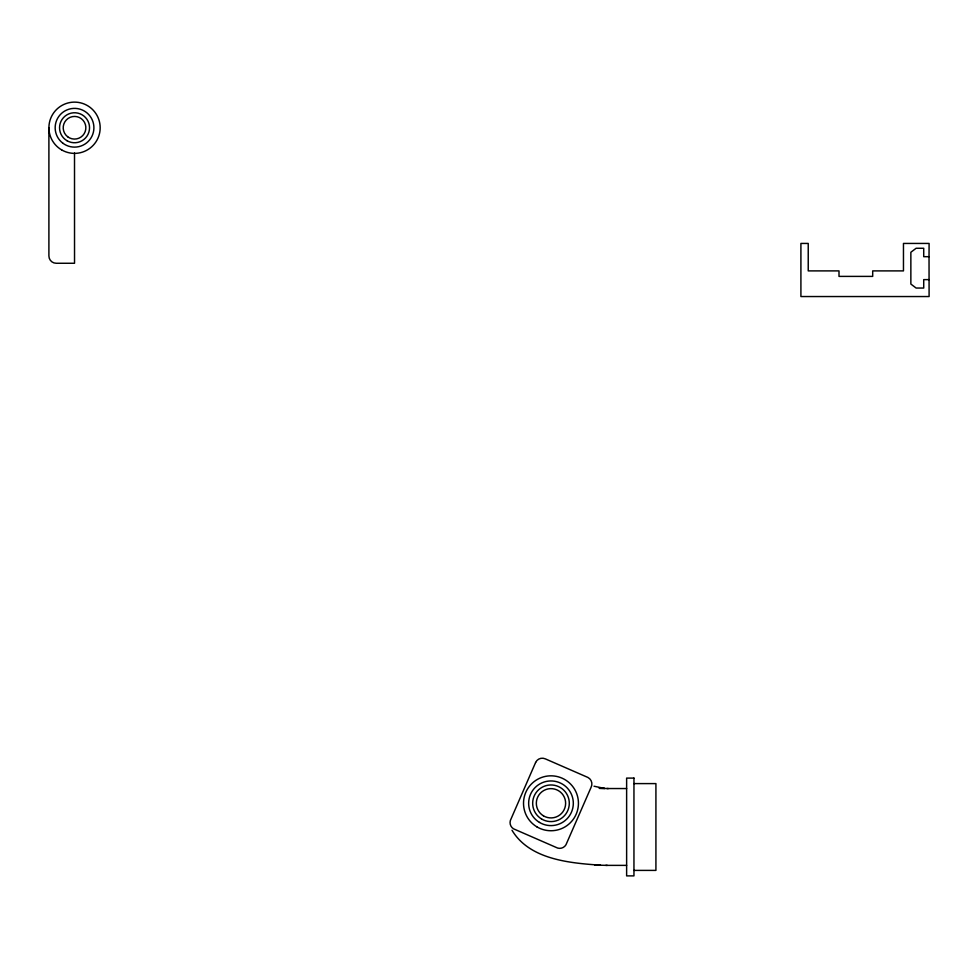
<?xml version="1.0" encoding="UTF-8"?>
<svg xmlns="http://www.w3.org/2000/svg" width="978" height="978" viewBox="0 0 978 978"><rect width="100%" height="100%" fill="white"/><g stroke="black" fill="none" stroke-linecap="round" stroke-linejoin="round"><path stroke-width="1.47" d="M929.027 256.688L929.1 243.436L903.464 243.436L903.464 270.894L872.694 270.894L872.694 276.395L839.002 276.395L839.002 270.894L808.231 270.894L808.231 243.436L800.909 243.436L800.909 296.542L929.1 296.542L929.027 256.688L923.721 256.688L923.721 248.265L916.117 248.265L910.86 252.263L910.86 284.048L916.117 288.045L923.721 288.045L923.721 279.622L929.027 279.622M633.952 783.598L655.92 783.598L655.92 870.396L633.952 870.396M606.947 788.537L626.629 788.549M605.847 865.371L626.629 865.383M512.007 830.261C529.624 859.589 569.599 863.061 600.492 865.2M608.328 788.549L599.172 788.329L604.685 788.451L594.025 786.226M594.783 865.065L607.277 865.383M74.511 153.008L74.536 263.265L56.223 263.265A7.323 7.323 0 0 1 48.9 255.93L48.9 127.751M535.614 762.461L510.382 820.444A7.323 7.323 0 0 0 513.499 828.806L557.668 848.073A7.323 7.323 0 0 0 565.956 844.809L591.103 787.278A7.323 7.323 0 0 0 587.888 777.437L545.333 758.867A7.323 7.323 0 0 0 535.614 762.461M633.952 778.097L626.629 778.097L626.629 875.885L633.952 875.885L633.952 778.097M539.453 822.412A22.347 22.347 0 0 0 573.316 803.696A22.347 22.347 0 0 0 540.162 783.733A22.347 22.347 0 0 0 539.453 822.412M541.531 818.965A18.313 18.313 0 0 0 569.294 803.623A18.313 18.313 0 0 0 542.118 787.253A18.313 18.313 0 0 0 541.531 818.965M543.426 815.823A14.646 14.646 0 0 0 565.626 803.549A14.646 14.646 0 0 0 543.89 790.456A14.646 14.646 0 0 0 543.426 815.823M536.812 826.813A27.47 27.47 0 0 0 578.438 803.782A27.47 27.47 0 0 0 537.692 779.246A27.47 27.47 0 0 0 536.812 826.813M67.641 136.737A11.32 11.32 0 0 0 85.758 129.23A11.32 11.32 0 0 0 70.208 117.287A11.32 11.32 0 0 0 67.641 136.737M67.042 140.734A14.988 14.988 0 0 0 89.536 127.751A14.988 14.988 0 0 0 67.042 114.768A14.988 14.988 0 0 0 67.042 140.734M61.724 149.952A25.636 25.636 0 0 0 100.172 127.751A25.636 25.636 0 0 0 61.724 105.551A25.636 25.636 0 0 0 61.724 149.952M62.751 143.118A19.364 19.364 0 0 0 93.741 130.282A19.364 19.364 0 0 0 67.127 109.854A19.364 19.364 0 0 0 62.751 143.118"/></g></svg>
